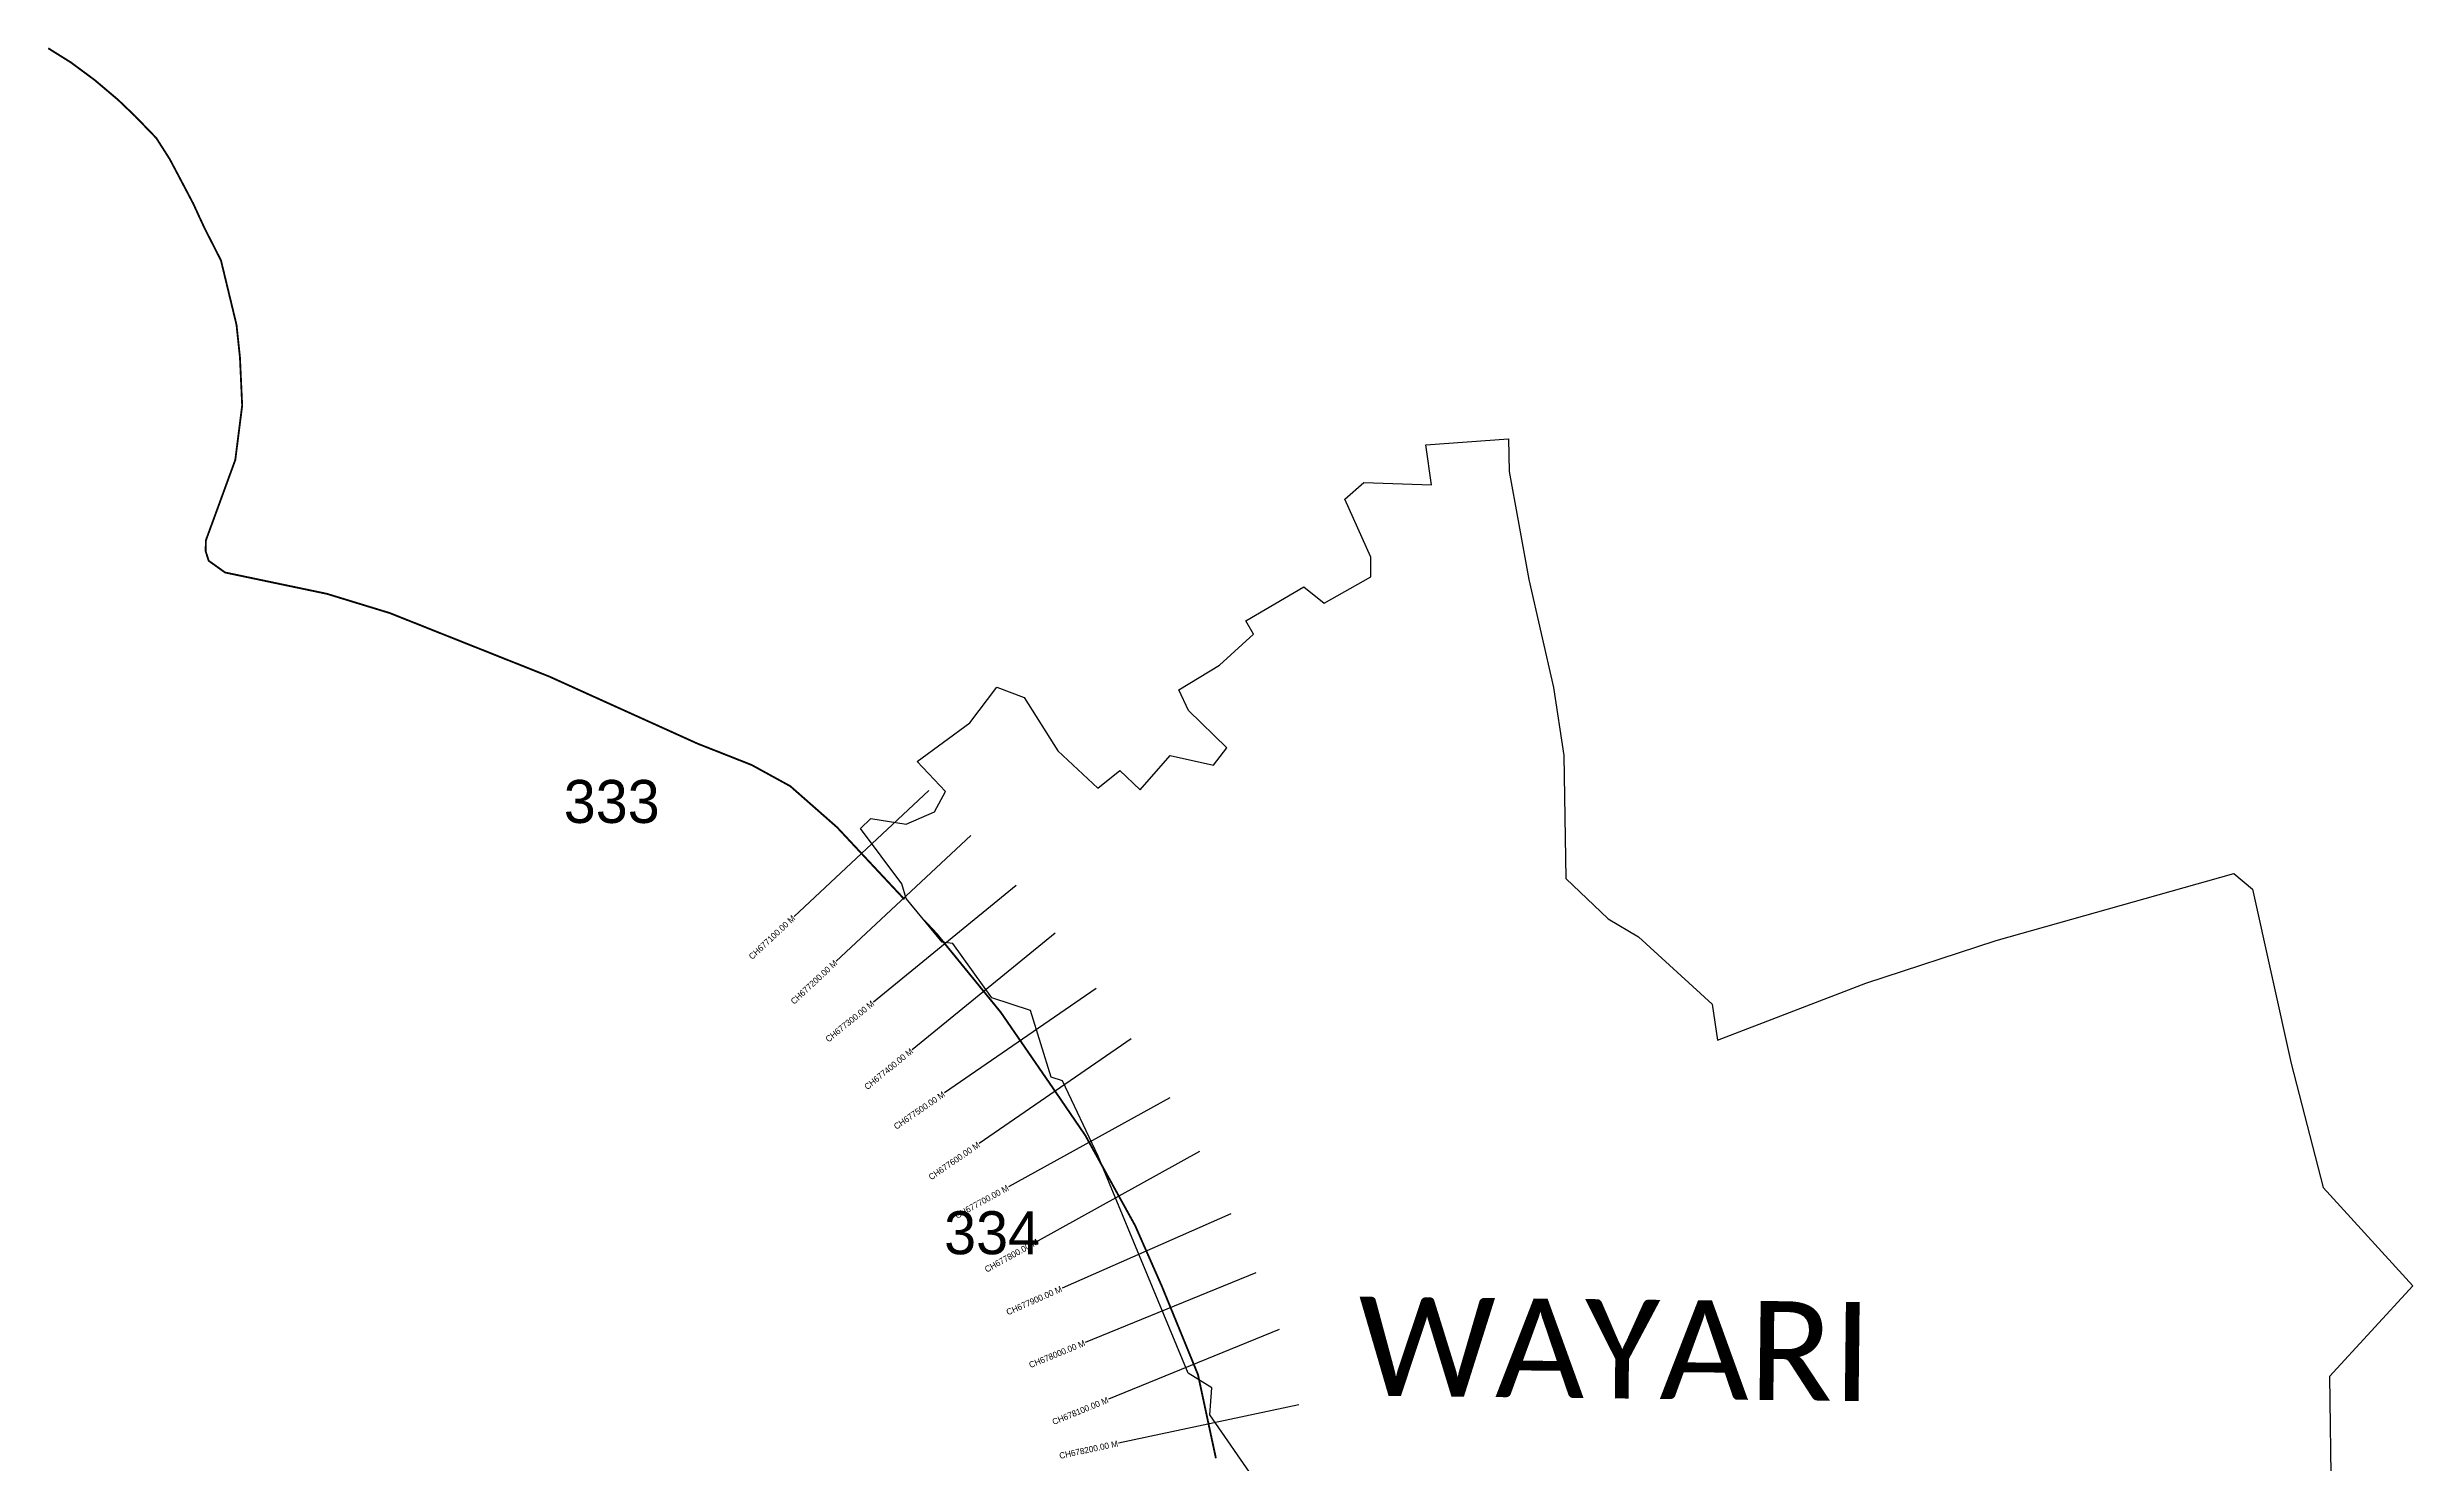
# Model space of a CAD drawing. Header units: metres. Extents: x 335890 to 339741, y 1771296 to 1775581.
# Drawn here: x 335890 to 339741, y 1773276 to 1775581 of the extents above; entities that cross this region are included whole.
import ezdxf
from ezdxf.enums import TextEntityAlignment as Align

# ---------------------------------------------------------------- set-up
doc = ezdxf.new("R2010")
doc.units = ezdxf.units.M
for name, color, linetype in [('CS', 134, 'Continuous'), ('CSMark', 6, 'Continuous'), ('NATURALLY PROTECTED', 3, 'Continuous'), ('VILLAGE NAME', 250, 'Continuous')]:
    doc.layers.add(name, color=color, linetype=linetype)

msp = doc.modelspace()

# ---------------------------------------------------------------- linework, layer by layer
at = {"color": 6}
for points in [[(337213.9, 1774309.4), (337230.6, 1774325.7), (337288.5, 1774316.7), (337334.4, 1774336.4), (337352.4, 1774369.8), (337306.1, 1774418.3), (337391.9, 1774481.4), (337436.1, 1774539.5), (337480.4, 1774522.6), (337535.3, 1774435.9), (337600.1, 1774375.2), (337636.3, 1774404), (337669.2, 1774372.5), (337717.9, 1774428.3), (337788.8, 1774412.6), (337810.4, 1774440.8), (337747.9, 1774501.7), (337731.9, 1774535.3), (337798.3, 1774575.2), (337853.7, 1774625.5), (337841.4, 1774647.6), (337935.7, 1774702.9), (337968.5, 1774676), (338044.5, 1774718.9), (338044.6, 1774751.2), (338002.4, 1774845.3), (338033.5, 1774872.7), (338143.4, 1774868.5), (338134.3, 1774933.9), (338268.7, 1774943.7), (338270, 1774890.3), (338284.3, 1774810.2), (338302, 1774714.8), (338342, 1774539.1), (338358.7, 1774428.5), (338362, 1774228.3), (338430.8, 1774162.3), (338480.1, 1774133.3), (338600.3, 1774023.9), (338609.1, 1773964.9), (338850.6, 1774057.7), (339062.3, 1774127.2), (339449.6, 1774236.2), (339480, 1774210.6), (339542.8, 1773927.3), (339594.6, 1773725.1), (339740.5, 1773565.1), (339605, 1773417.7), (339608.1, 1773218.3)], [(337856.8, 1773247.8), (337782.4, 1773355.3), (337785.6, 1773399.3), (337747.5, 1773423.2), (337601.1, 1773776.1), (337542.6, 1773899.1), (337524.2, 1773904.7), (337490.5, 1774013.6), (337427.8, 1774034), (337364.4, 1774122.6), (337347.1, 1774124.5), (337288.3, 1774195.4), (337281.4, 1774219.3), (337213.9, 1774309.4)]]:
    msp.add_lwpolyline(points, dxfattribs=at)
at = {"layer": 'CS'}
for p, q in [((337325.2, 1774371.3), (337106.1, 1774166.4)), ((337393.5, 1774298.3), (337174.4, 1774093.4)), ((337467.5, 1774216.7), (337235, 1774027.1)), ((337530.7, 1774139.2), (337298.3, 1773949.6)), ((337597.6, 1774049.4), (337350.6, 1773879.1)), ((337654.3, 1773967), (337407.4, 1773796.8)), ((337717.5, 1773871.2), (337454.9, 1773726.2)), ((337765.9, 1773783.7), (337503.3, 1773638.6)), ((337816.6, 1773682.3), (337542, 1773561.4)), ((337857.6, 1773586.7), (337579.9, 1773473.2)), ((337895.4, 1773494.1), (337617.7, 1773380.6)), ((337927.2, 1773371.9), (337633.8, 1773309.1))]:
    msp.add_line(p, q, dxfattribs=at)
at = {"layer": 'NATURALLY PROTECTED', "const_width": 3, "flags": 128}
for points in [[(335891.8, 1775579.2), (335928.5, 1775556.3), (335967.3, 1775527.6), (336005.6, 1775495.2), (336033.6, 1775468.4), (336067.7, 1775433.1), (336089.6, 1775398.8), (336108.5, 1775363.1), (336128, 1775326.1), (336138.5, 1775303.2), (336146.3, 1775286.4), (336173, 1775234), (336198.3, 1775129.1), (336203.9, 1775076.1), (336207.5, 1774997.8), (336196.3, 1774909.3), (336162.7, 1774817.3), (336148.5, 1774778.6), (336148, 1774761), (336153, 1774745.2), (336179.7, 1774726.1), (336251.3, 1774711.1), (336345.5, 1774691.4), (336447.8, 1774660.1), (336707.4, 1774556.8), (336948.6, 1774447.7), (337036.8, 1774412.9), (337099.7, 1774378.4), (337175.9, 1774311.4), (337261.3, 1774220), (337285.5, 1774194.2)], [(337317.9, 1774159.6), (337338.7, 1774137.4), (337442.3, 1774010.4), (337533.9, 1773877.4), (337580.2, 1773809.6), (337661.1, 1773663.2), (337704.8, 1773563.9), (337763.3, 1773420.8), (337792.5, 1773284.7)]]:
    msp.add_lwpolyline(points, dxfattribs=at)

# ---------------------------------------------------------------- texts
at = {"char_height": 70, "attachment_point": 1}
for s, width, insert in [('333', 168.403, (336730.9, 1774388.5)), ('334', 95.172, (337350.1, 1773686.7))]:
    msp.add_mtext_dynamic_manual_height_columns(s, width=width, gutter_width=1, heights=[0], dxfattribs=dict(at, insert=insert))
at = {"layer": 'CSMark'}
for s, rotation, p in [('CH677100.00 M', 43.0954, (337105.4, 1774165.7)), ('CH677200.00 M', 43.0954, (337173.7, 1774092.7)), ('CH677300.00 M', 39.2047, (337234.3, 1774026.5)), ('CH677400.00 M', 39.2047, (337297.5, 1773949)), ('CH677500.00 M', 34.585, (337349.8, 1773878.5)), ('CH677600.00 M', 34.585, (337406.5, 1773796.2)), ('CH677700.00 M', 28.9192, (337454.1, 1773725.7)), ('CH677800.00 M', 28.9192, (337502.4, 1773638.1)), ('CH677900.00 M', 23.7738, (337541.1, 1773561)), ('CH678000.00 M', 22.2363, (337578.9, 1773472.8)), ('CH678100.00 M', 22.2363, (337616.8, 1773380.2)), ('CH678200.00 M', 12.0838, (337632.9, 1773308.9))]:
    msp.add_text(s, height=10, rotation=rotation, dxfattribs=at).set_placement(p, align=Align.MIDDLE_RIGHT)
at = {"layer": 'VILLAGE NAME', "insert": (338024.9, 1773547.8), "char_height": 161.109, "attachment_point": 1, "rotation": 359.3742}
msp.add_mtext_dynamic_manual_height_columns('{\\fCalibri|b0|i0|c0|p34;WAYARI}', width=1589.786, gutter_width=805.5, heights=[0], dxfattribs=at)

doc.saveas('drawing.dxf')
